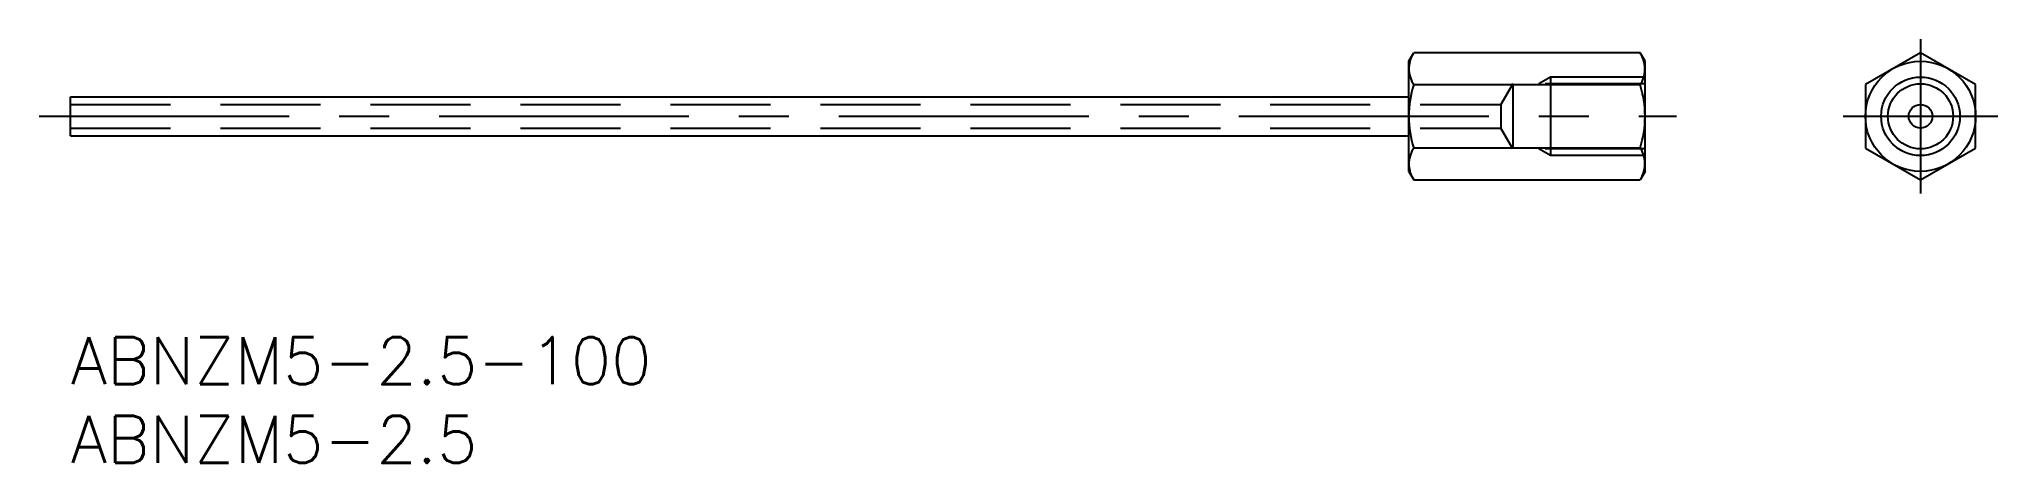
# Model space of a CAD drawing. Extents: x -2 to 122, y -8 to 19.
import ezdxf

# ---------------------------------------------------------------- set-up
doc = ezdxf.new("R2010")
doc.units = 0
doc.header["$LTSCALE"] = 0.5
doc.linetypes.add('CENTER', pattern=[50.8, 31.75, -6.35, 6.35, -6.35])
doc.linetypes.add('DASHED', pattern=[19.05, 12.7, -6.35])
for name, color, linetype in [('MSM_CENTER', 1, 'CENTER'), ('MSM_CONTINUOUS', 7, 'CONTINUOUS'), ('MSM_DASHED', 4, 'DASHED'), ('MSM_NARROW', 5, 'CONTINUOUS'), ('MSM_PART_NUMBER', 7, 'CONTINUOUS')]:
    doc.layers.add(name, color=color, linetype=linetype)
doc.styles.get("Standard").update_dxf_attribs({"font": 'txt.shx', "height": 3, "bigfont": 'bigfont.shx'})

# ---------------------------------------------------------------- blocks, each defined once
blk = doc.blocks.new('*U3')
at = {"layer": 'MSM_PART_NUMBER'}
blk.add_text('ABNZM5-2.5-100', height=3, dxfattribs=at).set_placement((0, -3))
blk = doc.blocks.new('*U4')
at = {"layer": 'MSM_PART_NUMBER'}
blk.add_text('ABNZM5-2.5', height=3, dxfattribs=at).set_placement((0, -8))

msp = doc.modelspace()

# ---------------------------------------------------------------- linework, layer by layer
at = {"layer": 'MSM_CENTER'}
for p, q in [((117.5, 18.95), (117.5, 9.13)), ((-2, 14.04), (102, 14.04)), ((112.59, 14.04), (122.41, 14.04))]:
    msp.add_line(p, q, dxfattribs=at)
at = {"layer": 'MSM_CONTINUOUS'}
for p, q in [((85, 17.54), (85.31, 18.08)), ((85, 10.54), (85, 17.54)), ((99.69, 18.08), (85.31, 18.08)), ((100, 17.54), (99.69, 18.08)), ((100, 10.54), (100, 17.54)), ((117.5, 18.08), (114, 16.06)), ((121, 16.06), (117.5, 18.08)), ((0, 12.79), (0, 15.29)), ((0, 15.29), (85, 15.29)), ((85.31, 16.06), (99.69, 16.06)), ((114, 16.06), (114, 12.02)), ((121, 12.02), (121, 16.06)), ((0, 12.79), (85, 12.79)), ((99.69, 12.02), (85.31, 12.02)), ((114, 12.02), (117.5, 10)), ((117.5, 10), (121, 12.02)), ((85, 10.54), (85.31, 10)), ((85.31, 10), (99.69, 10)), ((100, 10.54), (99.69, 10))]:
    msp.add_line(p, q, dxfattribs=at)
for radius in [3.5, 2.07, 0.75]:
    msp.add_circle((117.5, 14.04), radius, dxfattribs=at)
for centre, radius, start, end in [((86.79, 17.07), 1.79, 154.3842, 214.3842), ((98.21, 17.07), 1.79, 325.6158, 25.6158), ((91.69, 14.04), 6.69, 162.412, 197.588), ((93.31, 14.04), 6.69, 342.412, 17.588), ((86.79, 11.01), 1.79, 145.6158, 205.6158), ((98.21, 11.01), 1.79, 334.3842, 34.3842)]:
    msp.add_arc(centre, radius, start, end, dxfattribs=at)
at = {"layer": 'MSM_DASHED'}
for p, q in [((94, 16.54), (93.25, 16.11)), ((100, 16.54), (94, 16.54)), ((94, 16.54), (94, 11.54)), ((91.6, 16.11), (90.84, 14.79)), ((100, 16.11), (91.6, 16.11)), ((91.6, 16.11), (91.6, 11.97)), ((0, 14.79), (90.84, 14.79)), ((90.84, 14.79), (90.84, 13.29)), ((0, 13.29), (90.84, 13.29)), ((91.6, 11.97), (90.84, 13.29)), ((100, 11.97), (91.6, 11.97)), ((94, 11.54), (93.25, 11.97)), ((100, 11.54), (94, 11.54))]:
    msp.add_line(p, q, dxfattribs=at)
at = {"layer": 'MSM_NARROW'}
msp.add_circle((117.5, 14.04), 2.5, dxfattribs=at)

# ---------------------------------------------------------------- block references
at = {"layer": 'MSM_CONTINUOUS'}
for name in ['*U3', '*U4']:
    msp.add_blockref(name, (0, 0), dxfattribs=at)

doc.saveas('drawing.dxf')
